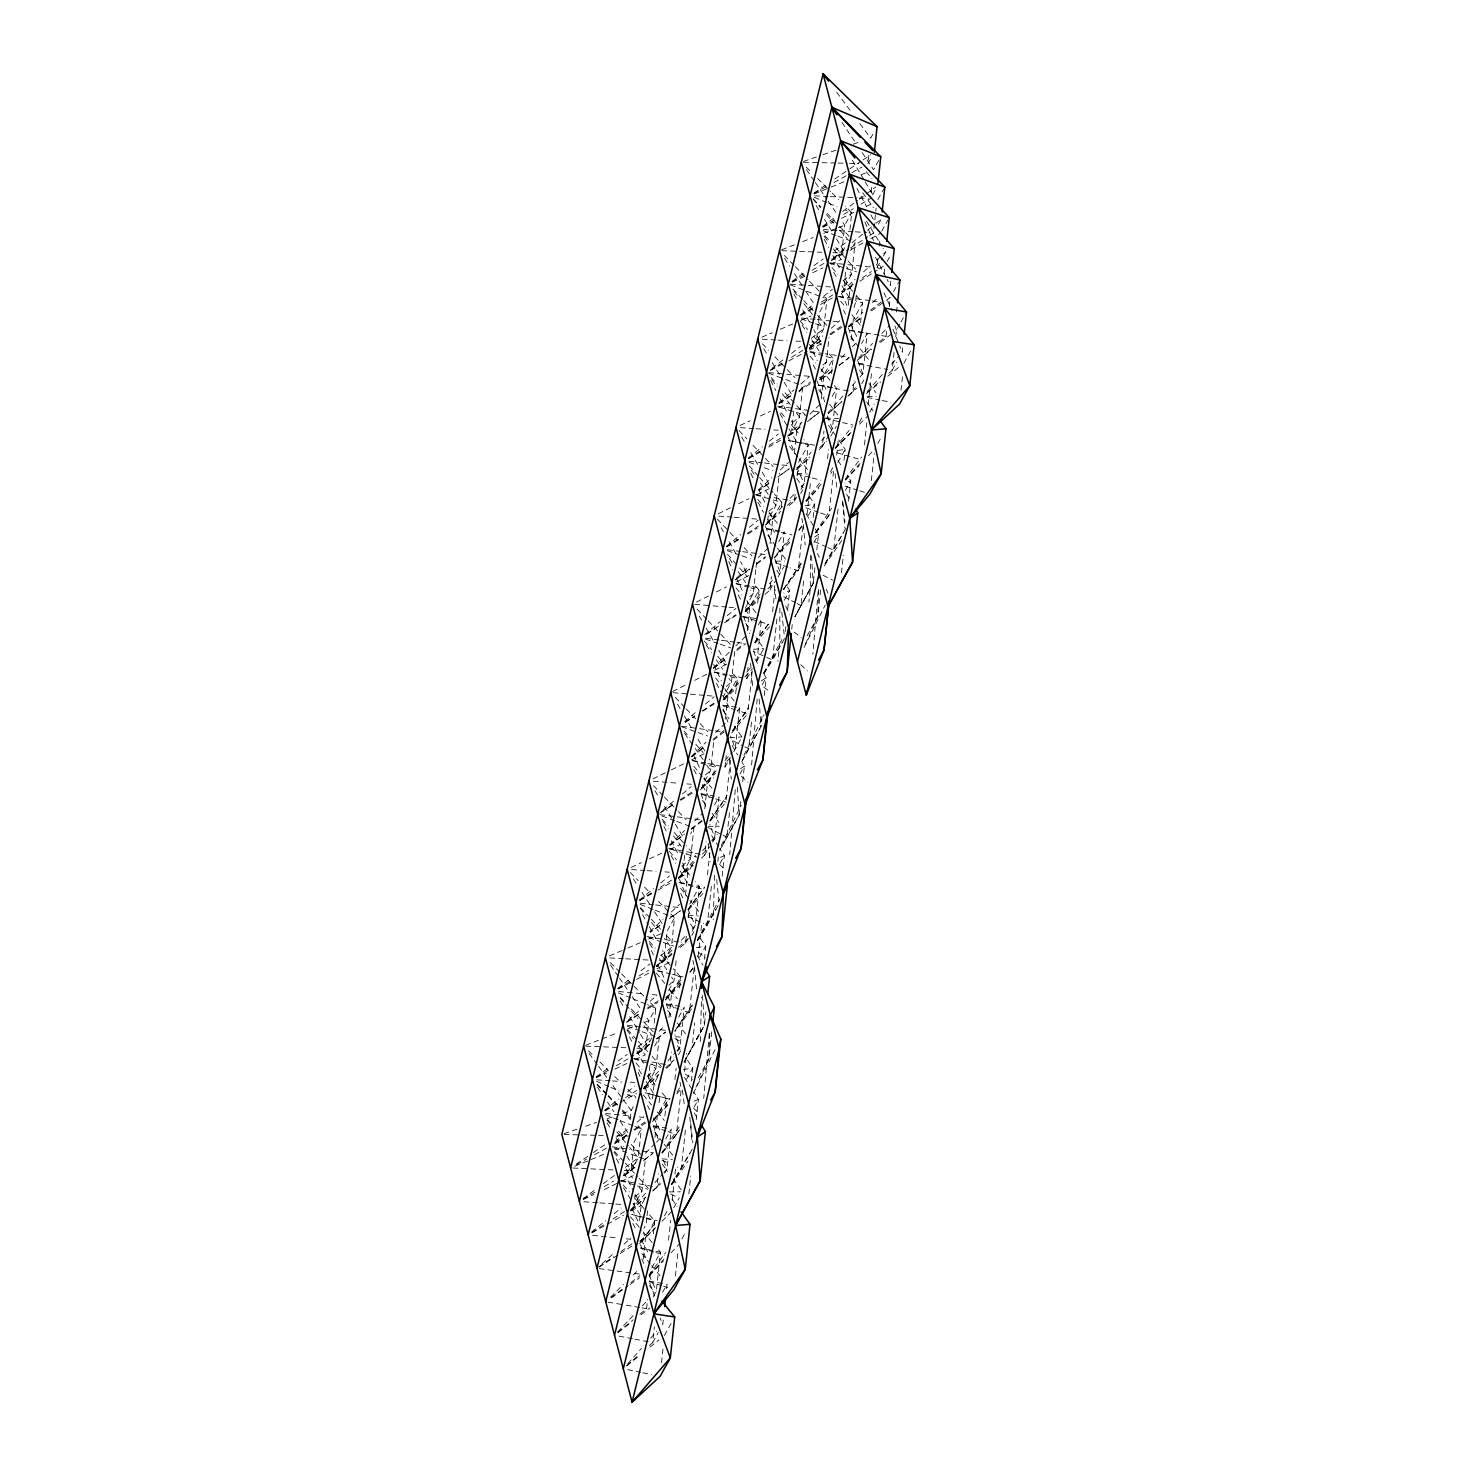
<?xml version="1.0" encoding="UTF-8"?>
<svg xmlns="http://www.w3.org/2000/svg" width="1476" height="1476" viewBox="0 0 1476 1476"><rect width="100%" height="100%" fill="white"/><g stroke="black" fill="none" stroke-linecap="round" stroke-linejoin="round"><path stroke-width="0.75" stroke-dasharray="5 3.75" d="M700.288 1041.576L701.561 997.204M714.55 875.342L713.277 919.732M779.863 607.964L779.771 643.37L777.87 661.285M810.416 555.271L810.324 588.444L808.903 601.894M709.753 1033.495L708.904 1058.679L695.989 1087.24M818.682 589.275L817.759 616.747L804.844 645.307M709.292 1033.385L703.757 1098.292M735.269 789.66L729.734 854.567M757.17 698.997L751.505 766.192M818.147 591.452L812.852 654.145M630.289 1118.993L631.193 1110.45L633.333 1106.613M635.197 1194.066L633.997 1205.412L641.949 1191.095L645.344 1159.324L628.684 1153.273M654.2 1023.145L655.805 1008.163L649.292 1001.65M649.901 1065.487L647.982 1083.347L655.824 1069.27L659.163 1038.015L656.045 1034.787M639.532 1220.56L641.138 1205.449L645.455 1197.682M652.521 1098.697L654.126 1083.605L658.462 1075.82M684.661 855.25L682.742 873.109L690.583 859.032L693.923 827.778L690.565 833.811M655.012 1137.313L657.355 1115.247L666.765 1098.328L660.934 1091.631M646.802 1217.94L646.119 1224.416L643.942 1228.29M647.023 1215.781L647.724 1209.324M659.108 1102.554L659.79 1096.078M643.222 1259.176L645.529 1237.478L654.772 1220.855L647.263 1212.331M668.96 1017.628L671.506 993.772L680.768 977.149L673.24 968.625M676.119 960.728L673.997 980.765L667.724 992.038M685.491 894.936L687.834 872.999L693.314 863.128M653.628 1190.191L656.894 1187.294L658.333 1173.881M666.617 1068.329L669.901 1065.432L671.322 1052.019M664.883 1115.985L666.765 1098.328L644.883 1092.683L670.584 1099.528M653.388 1233.881L654.772 1220.855L646.396 1218.567M679.606 987.997L680.768 977.149L674.458 975.433M639.846 1314.212L646.599 1308.603L647.577 1299.47M650.492 1272.054L649.532 1281.186L662.669 1283.493M686.303 936.171L685.584 943.035L678.812 948.644M688.259 917.906L689.218 908.773M674.919 1079.602L676.137 1068.218M704.753 808.83L707.41 783.904L715.491 769.365M713.572 742.594L710.583 770.583L702.484 785.14M653.093 1296.943L656.34 1291.094L660.473 1252.275L656.174 1247.202M649.422 1345.522L652.687 1342.607L654.366 1326.979M701.395 858.091L704.661 855.194L706.082 841.781M681.045 1090.893L676.395 1134.601L661.986 1153.365M684.55 1071.502L686.488 1053.292M672.189 1200.265L675.528 1168.992M698.166 956.559L701.506 925.286M668.536 1240.32L670.658 1220.486M707.502 874.751L709.864 852.704M725.491 718.996L728.037 695.141L737.299 678.517L731.284 671.691M685.971 1058.772L692.115 1047.443L694.716 1022.942M663.259 1320.024L662.779 1324.489L660.252 1318.179M666.58 1288.751L667.06 1284.286L662.576 1292.33M734.716 651.525L731.45 682.17L723.222 696.967M685.399 1130.099L681.266 1168.863L671.654 1184.25M711.377 886.375L707.244 925.157L697.631 940.544M661.525 1362.717L662.982 1349.082M691.395 1081.152L692.779 1068.034L686.395 1058.79M704.384 959.289L705.768 946.171L699.384 936.946M707.705 763.498L725.011 767.077L726.229 755.712M735.675 693.702L737.299 678.517L728.904 676.229M717.853 861.486L718.332 857.076M675.399 1276.076L678.038 1251.334M726.174 799.9L730.731 757.17L724.605 763.664M684.108 1062.314L704.384 1025.359L705.823 1012.001M747.262 630.621L749.808 606.747L759.051 590.123L753.055 583.315M722.963 705.159L739.642 707.705L735.269 748.646L730.565 736.044M696.192 1119.915L698.388 1099.38L693.738 1092.055M722.17 876.19L724.365 855.674L719.716 848.349M688.849 1193.863L690.75 1176.04M729.476 812.704L726.875 837.206L719.698 850.416M755.786 569.699L753.221 593.776L744.993 608.573M756.026 567.504L756.708 560.935M729.476 675.104L746.782 678.702L748 667.337M711.764 1031.798L708.904 1058.679L697.059 1079.971M757.668 603.149L759.051 590.123L750.675 587.835M768.258 515.659L767.797 519.976L775.896 505.419L779.346 473.113M748.184 709.255L752.262 671.026M740.583 801.745L739.144 815.121L719.937 850.139M742.705 781.708L744.384 766.118L742.133 762.372M770.066 543.666L772.723 518.74L781.8 502.394L774.402 494.073M751.487 722.078L748.646 748.812L741.469 762.022M765.066 594.385L769.955 590.031L771.394 576.618M781.321 506.932L781.8 502.394L773.11 499.903M772.594 611.802L774.937 589.754M793.737 411.084L791.597 431.176L799.438 417.099L802.76 385.826L799.402 391.878M744.808 746.838L748.646 748.812L760.915 726.727L762.354 713.369M764.254 695.547L766.155 677.724L763.904 673.979M794.346 453.003L796.671 431.066L802.169 421.195M776.93 618.942L772.557 659.993L764.144 673.462M795.158 494.239L794.42 501.102L787.667 506.711M797.095 475.973L798.073 466.84M785.306 631.562L786.025 624.717M787.723 608.758L789.678 590.511L786.191 585.013M791.745 629.108L792.225 624.625M807.021 514.626L810.361 483.335M821.357 398.926L823.903 375.052L833.147 358.428L827.15 351.62M821.154 371.454L826.375 362.044L828.995 337.58M803.571 581.009L800.951 605.511L794.826 616.839M813.221 517.356L814.623 504.238L808.239 494.995M819.014 449.626L822.28 446.711L823.959 431.084M831.523 373.631L833.147 358.428L824.752 356.14M845.582 272.248L843.921 287.875L851.763 273.78L855.084 242.525L850.619 250.588M849.899 229.795L851.726 212.673L845.231 206.16M814.9 567.836L813.239 583.426L795.084 616.488M816.8 550.013L818.46 534.423L815.103 528.795M827.556 458.63L828.516 449.516M830.121 432.634L832.372 428.594L836.652 388.391L833.848 384.996M848.22 305.366L850.065 288.115L854.383 280.348M820.619 589.865L817.759 616.747L805.914 638.038M815.693 532.947L828.774 515.899L833.663 469.995L830.619 473.464M836.707 455.069L838.405 439.128M868.847 155.257L867.943 163.781L872.205 156.087M851.172 339.628L853.294 319.757L862.704 302.857L855.397 294.462M855.49 302.764L852.87 310.956M855.729 300.606L856.412 294.13M871.689 187.434L870.508 198.504L860.951 204.186M838.036 509.091L833.663 550.161L825.25 563.629M844.014 460.254L845.176 449.313L837.501 438.243M847.944 396.158L852.833 391.804L854.032 380.642M860.582 322.709L862.704 302.857L856.135 301.159M873.94 228.614L876.117 208.19M848.589 501.194L850.766 480.678L847.298 475.18M841.468 572.928L843.368 555.105M859.881 377.081L862.906 373.686L867.205 333.465L861.597 343.539M877.851 259.075L876.928 267.691L882.334 257.986M879.235 246.141L880.157 237.507M868.128 404.793L871.467 373.502M864.475 444.829L866.818 422.782M884.087 273.909L884.77 267.396M890.784 281.141L890.323 285.477L887.131 279.444M879.327 341.952L886.08 336.344L886.799 329.48M889.235 306.657L890.212 297.506L886.467 300.181M871.338 480.586L874.216 453.612M896.541 311.989L897.279 305.145M888.903 373.262L892.168 370.347L894.069 352.487M895.729 336.842L896.449 330.144L899.806 324.111M902.722 347.764L902.242 352.229L899.714 345.919M900.987 390.457L902.445 376.823M743.922 755.214L764.125 714.919M804.088 647.41L825.232 605.086M721.21 845.637L741.247 805.306M693.333 1093.421L716.377 1047.019M763.535 673.148L781.929 639.495M795.177 616.248L813.553 582.633M697.152 940.304L719.845 898.847M684.163 1062.148L701.469 1030.377M741.708 761.745L759.863 728.664M872.796 134.353L870.674 138.191L858.423 121.641M878.737 160.46L873.571 169.722L862.205 152.692M872.574 194.795L876.689 187.397M844.77 247.673L841.781 253.06L831.892 258.798M877.851 199.592L883.829 188.854M878.441 224.204L881.43 218.835L876.227 223.079M881.689 231.252L888.183 219.592M883.423 256.031L885.582 252.156L883.202 248.282M887.058 261.529L891.172 254.13M832.169 396.435L836.652 388.391M798.571 462.265L808.295 444.774L803.996 439.7M893.46 291.676L898.866 281.953M822.28 446.711L828.995 434.645M852.833 391.804L856.191 385.771M796.597 497.209L794.42 501.102L789.881 500.346M800.914 489.423L804.162 483.593L808.295 444.774L788.516 440.346L817.796 445.863M830.822 436.176L836.246 426.435M800.675 493.537L802.796 489.718M861.763 383.705L863.903 379.867M778.738 541.766L784.328 531.692L780.048 571.913L774.992 559.293M900.932 322.082L906.541 312.026M830.545 471.637L832.722 467.744M799.328 530.253L802.52 524.515M859.364 422.32L863.626 414.682M808.35 515.511L814.623 504.238L803.83 505.954M837.851 462.486L845.176 449.313L836.541 450.697M769.955 590.031L773.332 583.979M892.168 370.347L896.652 362.303M778.092 576.95L783.608 567.024M869.733 412.191L874.161 404.258M758.332 624.846L761.413 619.311L757.04 660.252L753.129 649.754M903.902 363.17L911.079 350.255M800.324 567.061L783.83 589.57M813.996 542.448L818.46 534.423L813.663 537.633M784.217 600.326L789.678 590.511L783.811 593.02M845.324 490.475L850.766 480.678L844.918 483.187M746.782 678.702L750.897 671.322M756.598 661.414L763.775 648.518L756.044 637.724M877.777 443.575L881.873 436.213M737.594 711.395L739.642 707.705M784.568 638.407L772.557 659.993L753.221 651.34M845.674 528.574L833.663 550.161L827.851 547.559M725.011 767.077L730.14 757.852M733.793 751.635L742.004 736.911L734.273 726.118M714.532 804.918L719.015 796.855L714.735 837.058L712.484 841.099M739.9 774.144L744.384 766.118L739.568 769.328M704.661 855.194L708.019 849.143M712.779 842.113L717.207 834.161M689.716 904.198L699.44 886.707L695.141 881.633M719.993 863.515L724.365 855.674L720.454 857.335M687.742 939.142L685.584 943.035L681.026 942.278M692.06 931.356L695.307 925.526L699.44 886.707L695.048 885.729M691.82 935.47L693.941 931.651M718.166 905.526L707.244 925.157L703.388 923.423M651.839 1037.794L645.861 1048.55L635.953 1054.288M690.491 972.186L693.683 966.448M699.495 957.463L705.768 946.171L694.975 947.906M654.68 1046.06L659.163 1038.015M678.665 1017.167L684.255 1007.093L679.975 1047.314L677.724 1051.336M691.469 1008.994L674.975 1031.521M669.901 1065.432L673.259 1059.399M678.425 1054.897L680.602 1050.986M692.115 1047.443L704.698 1024.584M677.078 1092.295L680.325 1086.447M686.506 1079.307L692.779 1068.034L681.986 1069.749M665.676 1139.029L671.266 1128.956L666.986 1169.158L664.735 1173.199M678.48 1130.837L676.395 1134.601L668.056 1131.649M694.015 1107.24L698.388 1099.38L692.521 1101.889M656.894 1187.294L660.27 1181.243M692.189 1149.232L681.266 1168.863L677.41 1167.129M664.495 1215.892L667.705 1210.154M673.812 1207.682L679.329 1197.756M651.82 1267.829L660.473 1252.275L640.695 1247.866M681.838 1239.065L685.934 1231.704M652.687 1342.607L658.296 1332.551M664.421 1335.429L671.617 1322.514M824.973 563.537L843.368 532.449M763.885 673.37L782.262 642.281M697.41 940.47L715.805 909.4M671.432 1184.195L689.827 1153.107M815.416 532.356L831.578 508.205M783.627 589.127L802.28 561.267M692.189 1005.064L674.772 1031.06L692.318 1005.71M661.783 1152.922L679.2 1126.926M783.664 589.238L801.173 563.777M824.235 565.972L841.763 540.511M732.594 730.731L748.849 707.078M710.823 819.106L727.078 795.472M671.838 1184.675L688.111 1161.04M732.816 730.583L748.516 708.332M709.735 820.822L726.745 796.708M845.121 479.294L861.56 457.062M754.826 642.208L769.9 621.82M688.148 909.216L704.587 886.984M649.182 1274.784L665.621 1252.552M815.841 532.633L830.674 512.984M754.753 642.466L769.568 622.817M688.093 909.419L704.273 887.98M662.097 1153.125L679.643 1129.896M805.785 500.973L820.877 481.434M653.388 1119.694L669.864 1098.365M835.084 447.837L852.187 426.546M776.819 554.127L789.66 538.15M666.543 997.831L682.244 978.311M640.566 1241.556L656.266 1222.036M731.893 732.797L747.705 713.757L737.373 710.454M710.122 821.191L724.495 803.885M723.222 699.421L737.926 682.392M746.745 672.17L751.155 667.06M701.451 787.815L716.155 770.786M724.974 760.564L732.336 752.04M806.247 501.12L821.486 483.833M774.162 557.762L789.402 540.474M798.553 530.105L803.129 524.921L798.221 570.806L789.881 567.873M665.325 999.713L680.547 982.407M689.698 972.038L694.274 966.854L689.384 1012.757L681.045 1009.805M653.85 1119.823L667.558 1104.269M676.709 1093.9L681.285 1088.716M845.361 479.94L859.918 463.556M755.177 643.056L769.716 626.673M688.406 909.862L702.945 893.46M649.44 1275.43L663.979 1259.028M827.999 412.819L843.183 395.808M852.279 385.587L858.368 378.779M797.446 467.726L811.117 452.412M821.745 440.512L824.77 437.099M867.335 391.361L882.5 374.351M891.615 364.148L899.216 355.642M745.122 611.046L760.306 594.016M769.42 583.813L772.446 580.419M678.296 877.906L693.48 860.895M702.594 850.674L710.177 842.169M711.69 840.471L714.735 837.058L709.679 824.457M643.536 1088.144L658.72 1071.133M667.835 1060.93L675.418 1052.406M676.93 1050.709L679.975 1047.314L674.919 1034.694M630.547 1210.006L645.732 1192.995M654.846 1182.774L662.429 1174.269M663.942 1172.571L666.986 1169.158L662.761 1158.66M627.854 1363.621L641.525 1348.308M650.621 1338.105L656.709 1331.297M806.357 501.323L818.866 488.039M845.6 479.977L859.383 465.364M868.571 455.604L874.696 449.11M723.388 699.661L738.701 683.406M744.827 676.912L752.502 668.776M701.617 788.036L715.399 773.424M652.41 1121.705L668.038 1105.081M649.661 1275.467L663.444 1260.836M671.1 1252.718L678.757 1244.6M858.645 358.096L872.574 343.373M881.873 333.558L889.622 325.384M766.985 522.855L782.483 506.489M790.213 498.316L794.863 493.408M801.062 486.859L804.162 483.593L796.874 467.505M656.58 966.429L672.078 950.064M681.377 940.249L686.008 935.341M692.207 928.81L695.307 925.526L688.019 909.456M617.614 1331.998L633.112 1315.633M642.392 1305.817L647.041 1300.909M835.342 448.243L850.988 432.468M774.254 558.076L789.881 542.301M665.399 1000.008L681.026 984.234M640.99 1242.146L655.049 1227.958M819.383 379.719L831.966 367.137M841.394 357.69L846.117 352.967M852.408 346.657L855.563 343.521M636.027 1162.608L623.444 1175.21L631.027 1170.763L638.241 1157.793L641.322 1129.011L636.58 1124.232M645.473 1153.162L654.901 1143.716M656.469 1142.147L661.193 1137.424M835.434 448.187L849.881 433.778M859.512 424.184L867.519 416.177M745.38 611.341L759.826 596.931M767.852 588.924L775.878 580.935M678.462 878.109L694.513 862.095M702.539 854.087L710.565 846.099M639.495 1243.678L655.547 1227.663M661.968 1221.261L671.598 1211.667M848.442 326.38L862.925 312.229M872.593 302.783L877.427 298.078M787.335 436.232L801.837 422.062M809.881 414.202L821.173 403.188M713.24 667.908L729.347 652.189M735.804 645.898L747.077 634.883M691.469 756.302L705.971 742.151M715.639 732.705L725.306 723.258M636.543 1053.366L649.44 1040.783M659.108 1031.337L663.942 1026.613M610.566 1297.072L623.462 1284.489M633.13 1275.043L637.964 1270.319M736.727 577.965L748.277 566.95M758.166 557.522L769.697 546.526M669.772 844.696L684.606 830.545M694.495 821.117L702.742 813.258M796.247 469.682L809.641 457.062M819.697 447.597L826.394 441.287M643.85 1088.402L658.923 1074.196M665.621 1067.886L673.997 1059.989M723.738 699.975L736.911 687.816M700.325 789.881L713.498 777.723M758.535 489.737L771.837 477.615M780.14 470.032L788.442 462.468M649.698 931.67L662.982 919.548M671.285 911.984L679.587 904.401M841.523 291.528L855.084 279.407M863.552 271.842L870.323 265.772M877.113 259.721L885.582 252.156M809.272 347.949L822.833 335.845M831.302 328.262L839.77 320.698M841.763 401.546L828.442 413.464L841.412 401.952M848.442 395.605L856.763 388.17M765.675 524.773L780.675 511.397M787.335 505.438L795.675 498.002M671.82 953.33L656.82 966.725L672.06 954.252M678.48 947.371L688.48 938.441M615.031 1141.926L626.894 1131.317M637.06 1122.24L643.85 1116.188M630.842 1210.431L645.842 1197.036M652.503 1191.095L660.842 1183.641M602.042 1263.788L613.905 1253.179M624.071 1244.102L630.861 1238.032M867.667 392.118L880.729 380.513M797.796 468.482L809.217 458.335M745.472 611.784L758.535 600.178M678.517 878.404L693.222 865.342M643.757 1088.642L658.462 1075.58M630.769 1210.505L645.473 1197.442M626.562 1365.835L639.625 1354.23M778.738 402.985L794.051 389.83M800.859 383.981L809.365 376.675M822.981 364.978L826.375 362.044M628.038 1020.23L639.957 1009.99M650.16 1001.226L656.968 995.377M668.886 985.138L673.997 980.765L671.543 977.057M704.698 634.68L720.306 621.525M727.225 615.676L735.897 608.389M749.753 596.691L753.221 593.776L750.694 590.068M684.661 721.598L696.801 711.377M705.454 704.07L714.126 696.764M726.247 686.543L731.45 682.17L728.923 678.443M870.877 348.963L857.371 360.199L871.689 349.314M765.712 524.958L779.236 513.722M617.89 1332.459L633.093 1319.821M726.543 546.286L740.638 534.607M749.457 527.319L758.258 520.013M768.848 511.25L775.896 505.419L772.003 499.847M662.982 809.992L675.325 799.771M682.373 793.94L691.192 786.634M705.288 774.955L710.583 770.583L706.69 765.011M832.851 258.355L844.992 248.485M851.947 242.839L865.822 231.547M867.556 230.127L874.493 224.481M591.655 1232.036L605.529 1220.744M614.2 1213.678L621.138 1208.032M635.012 1196.741L641.949 1191.095L637.964 1185.523M866.357 393.575L880.655 381.989M887.814 376.195L898.533 367.524M713.591 668.167L726.118 658.038M736.838 649.348L743.996 643.554M691.82 756.561L704.347 746.413M713.277 739.181L724.015 730.491M626.876 1365.835L639.385 1355.706M650.123 1347.016L659.071 1339.784M800.619 314.683L812.962 304.812M823.553 296.362L832.372 289.296M842.944 280.846L851.763 273.78L846.504 266.639M748.314 458.003L762.409 446.711M769.457 441.066L778.276 434.018M792.391 422.726L799.438 417.099L795.49 411.73M639.459 899.936L653.554 888.644M660.621 882.999L669.421 875.951M681.764 866.08L690.583 859.032L686.635 853.663M604.699 1110.173L618.795 1098.9M627.614 1091.834L634.662 1086.188M647.005 1076.318L655.824 1069.27L651.875 1063.919M831.984 370.863L819.863 380.384L832.353 370.753M838.903 365.421L849.29 357.266L825.416 353.816M623.924 1175.855L636.045 1166.354M644.698 1159.546L653.37 1152.756L629.477 1149.306M839.438 365.292L848.276 358.447M880.526 342.469L892.906 332.875M800.029 427.044L787.649 436.638L800.25 427.025M810.656 418.833L819.494 411.988M749.476 568.98L735.325 579.939L749.439 569.496M756.561 563.5L765.398 556.655M670.012 845.102L684.163 834.143M691.248 828.663L701.856 820.453M649.403 1044.381L637.023 1053.975L649.643 1044.362M656.488 1038.919L665.325 1032.075M624.034 1175.837L636.414 1166.243M643.499 1160.763L652.337 1153.918M618.057 1332.514L630.437 1322.939M641.064 1314.729L649.901 1307.884M848.792 326.786L861.357 317.192M870.323 310.329L881.08 302.1L872.15 300.901M807.427 421.546L819.973 411.952L811.044 410.734M713.609 668.314L726.155 658.72M736.911 650.492L745.878 643.628M691.838 756.708L704.384 747.114M713.351 740.251L724.107 732.022L715.177 730.823M656.82 1038.883L665.787 1032.019M611.119 1297.681L623.665 1288.087M630.842 1282.589L639.809 1275.744M771.911 368.336L784.42 358.797M791.579 353.336L800.527 346.509M811.246 338.336L823.756 328.797L826.929 299.038L822.187 294.185M617.743 988.422L630.252 978.865M640.971 970.691L649.92 963.865M660.639 955.673L671.377 947.5L674.532 917.758L657.171 899.973M756.487 564.238L765.324 557.633M670.012 845.195L684.126 834.66M691.192 829.383L703.535 820.176M822.556 226.4L835.416 216.861M842.778 211.419L857.482 200.515M859.327 199.168L875.877 186.898M583.075 1198.66L595.953 1189.121M603.315 1183.678L614.348 1175.505M625.381 1167.332L638.241 1157.793L629.698 1147.461M791.985 281.399L804.807 272.174M813.959 265.569L823.128 258.983M834.106 251.068L846.929 241.824M596.046 1076.89L608.868 1067.665M618.038 1061.06L627.189 1054.473M638.185 1046.558L651.008 1037.314M680.344 910.766L669.089 918.81L680.344 910.876M848.958 326.86L862.095 317.524M871.467 310.864L884.585 301.51M611.359 1297.791L628.241 1285.78M630.123 1284.452L639.495 1277.773M841.947 292.193L854.844 283.171M862.205 278.005L871.412 271.566M809.568 348.41L822.446 339.369M829.807 334.222L840.859 326.491M626.525 1134.86L613.629 1143.882L627.023 1135.228M633.887 1129.712L644.92 1121.963M598.795 1267.035L613.536 1256.722M620.898 1251.556L631.931 1243.825M813.866 193.098L827.095 184.168M834.66 179.057L847.888 170.127M849.789 168.854L861.117 161.179M863.017 159.906L870.582 154.814M779.033 403.391L792.04 394.627M801.32 388.373L810.582 382.099M626.654 1022.112L639.643 1013.348M647.06 1008.329L658.204 1000.82M576.286 1164.084L591.415 1153.881M593.297 1152.59L606.525 1143.66M615.972 1137.276L627.318 1129.62M761.339 680.934L766.155 677.724L761.671 685.75L768.904 690.952M718.351 626.23L705.048 635.067L716.783 627.724M725.971 621.193L735.472 614.883M685.178 722.188L694.679 715.878M702.299 710.842L713.701 703.277M809.678 348.484L822.944 339.738M830.527 334.738L841.91 327.248M634.606 1130.229L645.99 1122.738M726.745 546.766L739.808 538.242M747.262 533.371L758.461 526.065M661.433 811.929L672.632 804.623M680.085 799.752L693.148 791.228M831.468 260.145L848.645 249.093M850.563 247.876L867.74 236.843M869.641 235.607L873.46 233.153L868.921 232.821M592.005 1232.405L605.363 1223.807M613.001 1218.899L624.44 1211.556M800.841 315.144L813.959 306.842M821.449 302.1L832.685 294.979M851.984 286.196L842.261 292.359L850.065 288.115L844.678 277.949M859.752 281.252L877.242 270.163M879.179 268.927L885.01 265.219M779.217 403.428L790.878 396.029M798.645 391.103L812.243 382.469M820.01 377.524L823.903 375.052L821.025 368.889M748.516 458.446L759.771 451.324M769.125 445.401L780.361 438.298M724.55 622.78L736.21 615.381M745.933 609.219L749.808 606.747L746.948 600.584M685.307 722.281L695.011 716.118M702.779 711.174L716.377 702.539M724.163 697.613L728.037 695.141L725.177 688.978M639.68 900.378L652.779 892.076M660.27 887.334L671.506 880.231M626.82 1022.148L640.418 1013.514M648.204 1008.569L657.909 1002.407M665.676 997.462L671.506 993.772L669.606 989.658M604.92 1110.635L618.02 1102.332M625.51 1097.591L636.746 1090.469M598.905 1267.091L618.333 1254.748M620.271 1253.511L631.931 1246.113M639.698 1241.187L645.529 1237.478L643.61 1233.364M726.838 546.858L740.214 538.666M747.871 533.98L757.428 528.113M766.985 522.246L772.723 518.74L769.716 512.523M659.606 813.202L673.001 804.992M680.639 800.306L694.015 792.095M701.672 787.409L707.41 783.904L704.421 777.686M770.38 370.107L781.856 363.133M791.431 357.321L802.907 350.329M810.564 345.679L816.302 342.192L823.756 328.797L816.671 319.831M617.983 988.809L631.377 980.673M639.034 976.023L648.61 970.212M656.248 965.562L663.905 960.913L671.377 947.5L664.274 938.551M822.704 226.861L836.08 218.928M843.737 214.389L853.294 208.706M583.223 1199.121L596.618 1191.187M604.256 1186.649L613.813 1180.966M792.28 281.75L804.162 274.868M812.077 270.274L823.959 263.392M596.341 1077.24L608.223 1070.34M616.156 1065.764L633.979 1055.432M748.775 458.538L760.749 451.674M768.738 447.08L780.712 440.217M788.701 435.641L796.671 431.066L791.487 420.955M639.92 900.471L655.898 891.32M657.89 890.176L671.857 882.168M679.846 877.593L687.834 872.999L682.632 862.906M831.578 260.422L843.35 253.89M851.191 249.536L862.962 243.005M870.803 238.651L880.619 233.19M801.025 315.329L812.796 308.798M820.638 304.443L832.409 297.912M605.086 1110.819L636.47 1093.402M644.329 1089.048L654.126 1083.605L647.669 1071.392M592.097 1232.681L623.481 1215.265M631.341 1210.91L641.138 1205.449L634.68 1193.254M814.088 193.467L826.043 186.862M834.032 182.471L849.991 173.67M851.984 172.581L861.947 167.083M576.599 1164.619L586.581 1159.121M594.551 1154.73L606.525 1148.125M614.496 1143.734L624.477 1138.236M770.62 370.31L786.929 361.786M788.959 360.734L807.317 351.159M809.346 350.089L821.578 343.724L813.811 329.794M618.241 989.012L634.532 980.507M636.58 979.437L648.794 973.053M656.949 968.81L669.181 962.426L662.54 950.489M696.469 602.097L708.462 596.009M716.469 591.95L726.469 586.894M736.487 581.821L748.48 575.732L740.491 561.729M672.687 691.506L686.691 684.403M694.698 680.344L706.709 674.255M714.716 670.215L726.709 664.126M718.295 513.74L730.509 507.726M738.664 503.703L748.849 498.704M756.985 494.681L771.247 487.67M652.982 778.885L669.274 770.878M671.322 769.882L683.536 763.867M691.672 759.845L705.934 752.834M823.018 227.138L833.368 222.193M841.652 218.227L854.069 212.286M866.504 206.345L872.703 203.374M583.537 1199.398L593.887 1194.453M604.256 1189.49L618.739 1182.553M620.806 1181.575L633.241 1175.634M792.391 282.156L804.586 276.473M812.704 272.691L822.87 267.968M830.988 264.186L841.154 259.462M740.066 425.457L750.232 420.734M760.38 415.992L770.546 411.269M778.682 407.487L788.83 402.764M631.211 867.39L641.377 862.667M649.495 858.884L661.691 853.202M669.827 849.42L679.993 844.696M596.452 1077.646L606.618 1072.904M614.736 1069.122L626.931 1063.458M635.067 1059.676L645.233 1054.934L638.721 1046.041M761.874 337.192L772.169 332.783M780.398 329.24L792.741 323.945M800.97 320.403L811.246 315.975M609.496 955.913L625.953 948.828M628.001 947.943L640.344 942.647M648.573 939.105L662.964 932.924M814.328 193.928L829.143 187.876M831.246 187.009L846.062 180.958M860.877 174.906L867.224 172.323M574.847 1166.188L604.477 1154.084M615.049 1149.767L623.518 1146.317M781.634 249.758L794.273 244.85M802.686 241.584L813.202 237.488M823.719 233.392L836.338 228.485M838.442 227.673L844.752 225.219L851.726 212.673L845.49 210.127M585.714 1045.248L617.263 1032.979M627.78 1028.883L636.193 1025.617M644.606 1022.333L648.831 1020.709L655.805 1008.163L647.466 1004.75M803.479 161.438L820.822 155.441M822.981 154.685L835.988 150.183M853.331 144.187L859.825 141.936M563.998 1133.697L577.005 1129.195M585.677 1126.206L596.507 1122.443M607.356 1118.697L613.85 1116.446M622.521 1113.457L631.193 1110.45L610.806 1082.849M753.461 649.292L763.775 648.518M729.642 737.852L742.004 736.911M867.298 396.417L876.32 396.324M775.638 561.175L784.678 561.083M708.074 826.357L719.365 826.246M669.108 1191.925L680.399 1191.815M803.608 162.249L819.697 162.637M821.984 162.692L835.767 163.006M838.073 163.061L847.261 163.282M849.549 163.338L858.755 163.559M564.127 1134.509L596.304 1135.265M598.592 1135.321L603.186 1135.431M616.968 1135.764L628.462 1136.04M781.763 250.662L797.317 251.289M799.549 251.381L815.103 251.99M817.335 252.082L821.781 252.267M832.888 252.71L841.781 253.06L844.752 225.219L840.914 219.647M585.824 1046.152L601.396 1046.761M603.61 1046.853L625.842 1047.739M636.968 1048.181L645.861 1048.55L648.831 1020.709L646.267 1017.001M825.582 418.003L838.442 418.538M675.344 1036.816L683.905 1037.167M814.567 195.865L827.999 196.511M830.232 196.603L857.076 197.876M859.309 197.987L868.275 198.411M572.854 1168.014L588.518 1168.752M590.751 1168.863L613.13 1169.933M624.311 1170.45L631.027 1170.763L634.108 1141.981L641.322 1129.011L634.975 1126.483M762.28 339.203L775.786 339.96M778.036 340.089L787.04 340.587M796.044 341.085L800.545 341.325M811.8 341.952L816.302 342.192L819.475 312.451L826.929 299.038L822.649 297.377M609.883 957.924L623.389 958.662M625.639 958.791L648.149 960.027M659.403 960.655L663.905 960.913L667.078 931.153L674.532 917.758L670.252 916.079M790.546 284.204L806.117 285.274M808.331 285.421L830.582 286.953M740.454 427.653L753.793 428.575M756.007 428.723L764.919 429.331M773.811 429.959L778.258 430.254M631.599 869.585L644.938 870.508M647.171 870.655L656.064 871.283M664.956 871.892L669.403 872.187M596.839 1079.842L610.178 1080.746M612.411 1080.912L621.304 1081.521M630.197 1082.129L634.643 1082.443M823.423 229.463L837.077 230.477M839.346 230.643L852.999 231.64M855.268 231.806L866.633 232.654M583.942 1201.722L597.595 1202.737M599.865 1202.903L613.518 1203.899M615.787 1204.065L622.614 1204.582M718.701 516.083L732.078 517.154M734.31 517.32L756.635 519.091M653.388 781.247L677.927 783.202M686.857 783.904L691.322 784.254M858.091 363.354L866.264 364.037M796.985 473.187L807.224 474.054M694.735 604.311L710.731 605.677M713.019 605.861L726.709 607.023M728.996 607.226L733.572 607.614M672.964 692.705L704.938 695.417M707.225 695.602L714.07 696.192M688.13 915.12L698.369 915.987M662.152 1158.826L672.392 1159.712M768.793 372.635L784.457 374.055M786.69 374.258L809.069 376.288M618.629 991.54L643.241 993.772M652.189 994.584L656.672 994.99M829.899 262.82L845.563 264.444M847.814 264.684L870.213 267.008M801.579 317.986L815.029 319.369M817.261 319.609L830.711 320.993M832.944 321.233L839.659 321.916M605.64 1113.457L630.289 1116.022M639.256 1116.945L643.739 1117.406M592.651 1235.32L617.3 1237.866M626.267 1238.807L630.75 1239.268M749.162 461.305L762.299 462.763M764.476 463.003L779.808 464.7M781.985 464.94L788.553 465.66M640.307 903.238L653.444 904.696M655.621 904.936L679.716 907.592M727.373 549.755L740.472 551.415M742.649 551.692L766.671 554.736M659.883 814.641L675.159 816.579M677.336 816.855L692.631 818.793M694.809 819.069L701.358 819.9M838.663 296.362L854.29 298.484M856.523 298.779L869.918 300.587M777.557 406.195L793.184 408.317M795.416 408.612L808.811 410.439M705.694 638.204L719.089 640.012M721.321 640.307L734.716 642.134M736.948 642.429L743.646 643.333M681.709 726.284L697.318 728.406M699.55 728.701L712.945 730.509M627.411 1025.211L640.787 1027.019M643.019 1027.333L665.344 1030.359M599.182 1268.622L614.809 1270.744M617.042 1271.039L639.366 1274.065M810.213 351.62L823.239 353.502M612.116 1146.778L627.318 1148.992M742.649 616.47L757.243 618.684M849.752 330.292L863.368 332.561M865.637 332.93L879.272 335.2M881.541 335.587L886.08 336.344M755.823 494.663L764.919 496.176M773.996 497.689L787.612 499.958M646.986 936.596L662.872 939.253M665.141 939.622L678.757 941.891M608.001 1302.164L623.905 1304.821M626.175 1305.19L639.791 1307.459M642.06 1307.847L646.599 1308.603M849.604 330.329L862.796 332.69M832.261 387.598L816.855 384.849L832.63 387.911M766.745 528.537L779.937 530.899M701.432 793.701L714.624 796.062M666.672 1003.957L679.864 1006.318M653.683 1125.801L666.875 1128.162M858.479 363.871L887.666 369.48M834.862 388.336L848.349 390.937M736.284 583.537L749.753 586.138M752.004 586.562L765.472 589.164M668.72 848.276L684.44 851.301M686.691 851.726L700.159 854.327M633.96 1058.513L649.68 1061.539M651.931 1061.964L665.399 1064.565M620.972 1180.376L636.691 1183.401M638.942 1183.826L652.41 1186.427M619.016 1336.131L632.484 1338.714M634.735 1339.156L648.204 1341.739M867.095 397.376L880.065 400.07M882.242 400.513L890.895 402.302M714.347 671.967L727.317 674.661M692.576 760.343L705.546 763.037L693.738 746.413M627.632 1369.636L640.602 1372.329M642.761 1372.772L651.414 1374.562M679.661 882.279L692.853 885.231M825.545 418.428L840.342 422.044M842.464 422.56L853.017 425.125M766.561 528.777L779.236 531.877M781.357 532.393L791.911 534.958M657.706 970.728L670.381 973.809M672.502 974.326L683.056 976.891M644.403 1217.515L631.728 1214.434L644.292 1217.995M646.525 1218.032L657.078 1220.615M838.626 296.621L853.94 300.587M797.188 473.98L810.084 477.394M812.224 477.966L820.822 480.254M810.084 352.137L822.667 355.568M735.989 583.813L748.572 587.264M714.218 672.207L726.801 675.639M657.687 970.839L666.082 973.127M755.73 494.903L770.952 499.275M692.595 760.693L716.506 767.557L709.089 759.236M836.597 452.652L860.637 459.645M742.76 616.784L758.055 621.212M760.251 621.857L768.996 624.385M679.624 882.574L703.683 889.548M640.658 1248.142L653.776 1251.943M655.971 1252.589L664.717 1255.117M779.642 407.228L805.472 415.254L783.018 390.55M670.787 849.18L683.702 853.183M685.86 853.848L696.617 857.205L686.137 845.674M845.139 486.176L857.519 490.124M859.585 490.788L865.766 492.763M722.926 705.842L735.306 709.808M701.155 794.236L713.535 798.184M715.602 798.848L725.934 802.151M649.2 1281.666L661.58 1285.614M663.646 1286.279L667.779 1287.589M829.715 263.263L856.634 271.898M633.794 1058.753L648.278 1063.403M650.362 1064.067L660.713 1067.388M620.806 1180.597L635.289 1185.246M637.374 1185.911L647.724 1189.25M801.21 318.908L813.516 323.096M815.582 323.798L823.793 326.583M648.813 937.611L661.137 941.799M663.185 942.5L673.443 945.987M727.225 550.677L739.863 555.068M741.967 555.806L750.398 558.74M705.454 639.053L718.092 643.462M720.196 644.2L730.731 647.853M805.841 507.781L818.35 512.209M820.435 512.947L828.774 515.899M775.287 562.707L787.797 567.135M666.432 1004.639L678.96 1009.067M653.444 1126.502L665.971 1130.911M749.107 462.357L755.583 464.663M764.217 467.744L772.852 470.807M681.635 726.745L707.539 735.97M614.108 1147.977L626.599 1152.516M823.128 230.699L835.914 235.44M838.036 236.215L850.822 240.957M768.682 373.225L783.59 378.742M785.73 379.535L798.516 384.258M661.968 815.951L674.735 820.674M676.875 821.468L689.661 826.191M627.208 1026.189L639.975 1030.912M642.115 1031.706L654.901 1036.447M790.472 284.868L820.49 296.547M640.215 904.419L653.093 909.419M655.233 910.249L668.111 915.249M605.4 1114.675L618.075 1119.749M620.178 1120.579L632.872 1125.653M814.254 197.36L826.745 202.47M828.829 203.319L837.15 206.714M618.315 992.85L630.824 997.942M632.89 998.791L645.399 1003.901M596.507 1081.299L608.832 1086.576M610.88 1087.461L619.108 1090.985M627.337 1094.509L635.547 1098.033M814.328 541.507L825.933 546.692M687.908 916.504L701.451 922.555M661.931 1160.21L669.661 1163.678M823.055 575.216L832.63 580.123M783.738 596.655L795.213 602.559M797.132 603.536L800.951 605.511L813.239 583.426L811.486 555.862M733.332 740.952L742.889 745.86M707.724 827.372L721.118 834.254M723.037 835.231L726.875 837.206L739.144 815.121L737.244 785.25M674.883 1038.606L682.539 1042.536M670.676 1193.918L678.333 1197.848M794.07 632.097L801.247 637.337M698.203 952.186L705.38 957.426M685.215 1074.03L692.392 1079.288M800.785 664.735L807.409 670.916M741.339 776.118L747.963 782.317M719.568 864.493L724.531 869.143M693.591 1108.218L698.554 1112.867M588.518 1050.857L593.426 1055.672M599.976 1062.074L608.149 1070.082M614.699 1076.502L621.248 1082.904M627.798 1089.306L635.971 1097.314M806.191 167.065L811.062 171.954M817.575 178.467L830.582 191.493M832.224 193.135L838.719 199.647M610.252 962.555L620.012 972.333M621.636 973.957L647.669 1000.008M597.116 1084.325L606.599 1093.9M608.167 1095.487L620.806 1108.255M622.374 1109.86L630.27 1117.849M784.273 255.422L793.756 265.108M795.343 266.732L807.981 279.647M809.549 281.27L820.619 292.58M630.307 872.519L638.204 880.6M644.532 887.058L650.842 893.515M813.202 198.891L820.951 206.972M827.15 213.43L838.017 224.758M839.567 226.363L851.984 239.296M762.428 343.816L768.627 350.273M774.845 356.749L785.693 368.059M787.243 369.664L795.01 377.745M653.573 785.749L662.89 795.453M664.44 797.058L676.857 809.992M678.406 811.615L686.155 819.697M620.363 997.61L625.012 1002.462M631.23 1008.92L642.097 1020.23M643.647 1021.853L654.495 1033.163M607.485 1119.62L612.208 1124.583M618.518 1131.206L624.828 1137.812M631.138 1144.435L642.189 1156.022M739.089 430.623L746.838 438.796M753.018 445.328L763.867 456.767M765.417 458.409L773.147 466.582M675.325 697.41L684.624 707.225M686.174 708.849L698.554 721.93M700.104 723.572L707.834 731.745M597.116 1084.528L606.544 1094.528M608.13 1096.188L615.99 1104.528M622.282 1111.188L630.16 1119.509M717.373 519.091L728.388 530.807M729.974 532.485L737.834 540.843M744.125 547.541L752.004 555.917M697.189 609.145L706.617 619.182M708.203 620.861L719.218 632.577M720.786 634.256L730.233 644.311M792.944 289.001L802.188 298.927M803.737 300.569L816.062 313.798M817.612 315.44L826.855 325.366M640.547 907.722L649.809 917.629M651.34 919.29L660.602 929.197M666.765 935.802L672.927 942.426M824.992 235.809L829.604 240.828M835.73 247.507L846.449 259.204M847.98 260.865L855.637 269.222M627.54 1029.621L636.728 1039.639M638.259 1041.318L650.529 1054.694M652.06 1056.355L662.779 1068.052M614.551 1151.483L623.739 1161.501M625.27 1163.18L637.521 1176.538M639.071 1178.217L649.791 1189.914M771.044 377.376L777.022 383.963M662.189 819.309L668.185 825.896M674.163 832.482L684.643 844.014M749.218 465.807L758.111 475.789M759.587 477.449L772.926 492.412M683.905 730.971L689.845 737.613M695.768 744.273L703.166 752.594M800.103 320.919L807.612 329.443M813.627 336.27L821.136 344.794M727.52 554.312L738.037 566.249M739.531 567.965L747.04 576.489M704.236 641.008L711.746 649.532M717.76 656.34L725.269 664.883M649.219 941.337L655.215 948.164M661.23 954.972L671.746 966.909M623.241 1185.043L629.237 1191.87M635.252 1198.697L645.768 1210.634M832.04 267.636L837.87 274.333M843.719 281.049L853.94 292.783M636.101 1063.107L641.949 1069.823M647.779 1076.539L655.086 1084.915M813.073 199.112L820.508 207.729M826.449 214.629L833.885 223.263M839.844 230.164L847.279 238.78M620.105 998.034L637.964 1018.735M643.905 1025.635L651.34 1034.27M781.062 412.653L785.361 417.726M791.099 424.498L798.258 432.948M669.348 851.209L676.506 859.659M682.244 866.43L689.421 874.881M630.381 1216.777L641.839 1230.301M643.278 1231.999L654.735 1245.523M866.32 171.751L872.021 178.651M606.876 1119.897L611.156 1125.063M616.857 1131.944L628.259 1145.745M840.619 301.159L846.228 307.967M851.818 314.775L860.213 324.978M810.084 356.085L815.675 362.893M821.265 369.683L832.446 383.28M757.76 499.386L763.35 506.194M768.941 512.984L777.335 523.187M693.849 766.247L702.244 776.45M703.628 778.147L712.022 788.35M656.285 973.09L664.68 983.293M670.27 990.101L677.263 998.606M643.296 1094.952L651.691 1105.155M657.281 1111.945L664.274 1120.45M641.894 1253.678L650.27 1263.88M651.672 1265.578L660.067 1275.781M736.026 587.909L741.672 594.883M747.299 601.876L758.59 615.824M715.657 678.038L724.126 688.517M725.528 690.251L736.819 704.218M649.311 1285.578L654.938 1292.552M793.996 291.196L798.239 296.565M803.922 303.724L815.25 318.041M640.178 908.127L645.861 915.286M651.525 922.445L658.61 931.393M850.656 336.546L858.811 347.044M860.176 348.797L868.331 359.314M789.549 446.379L797.704 456.877M799.07 458.63L808.59 470.899M680.694 888.312L688.868 898.829M690.215 900.581L699.735 912.832M654.717 1132.018L662.872 1142.535M664.237 1144.287L673.757 1156.557M818.756 389.849L824.217 397.044M829.66 404.239L837.851 415.033M667.724 1010.359L671.82 1015.765M677.281 1022.96L688.185 1037.351M836.671 92.195L851.634 112.434M859.456 370.402L863.552 375.956M869.013 383.354L875.858 392.598M767.797 535.161L776.007 546.249M777.372 548.113L786.929 561.046M702.502 800.324L706.598 805.859M712.059 813.258L718.886 822.519M589.053 1053.421L597.208 1064.454M598.555 1066.299L609.44 1081.022M662.152 1164.029L667.632 1171.427M673.093 1178.844L681.285 1189.933M824.125 236.271L828.073 241.621M833.35 248.78L841.228 259.499M771.819 379.572L777.077 386.73M782.335 393.871L790.232 404.59M662.964 821.505L668.222 828.663M673.48 835.803L681.377 846.523M626.894 1029.971L633.462 1038.901M862.759 192.803L873.423 207.673M613.942 1152.055L619.293 1159.49M625.953 1168.789L632.614 1178.088M866.633 401.859L873.091 410.863M745.731 623.333L750.878 630.529M722.668 709.919L729.107 718.923M672.004 1199.158L677.152 1206.335M751.266 470.106L755.159 475.678M760.343 483.113L770.712 497.984M684.661 733.406L692.428 744.568M828.553 425.309L836.228 436.398M796.726 478.372L803.129 487.615M690.436 924.013L694.274 929.548M677.447 1045.857L681.285 1051.41M806.413 169.611L814.088 180.718M815.361 182.581L826.874 199.26M828.147 201.123L835.803 212.249M610.492 965.083L618.149 976.208M619.44 978.071L627.097 989.178M632.208 996.595L639.883 1007.721M729.31 558.481L733.074 564.053M738.111 571.489L745.657 582.633M706.266 645.012L711.303 652.447M716.34 659.883L722.631 669.163M841.966 122.416L855.877 143.227M597.448 1087.092L602.503 1094.675M607.558 1102.24L613.868 1111.705M620.197 1121.17L627.78 1132.516M801.985 324.941L806.855 332.358M811.745 339.775L819.069 350.919M649.588 943.644L654.477 951.061M659.348 958.496L666.672 969.621M784.531 258.3L789.531 266.049M794.512 273.78L804.494 289.241M805.748 291.178L813.239 302.783M633.389 878.958L637.134 884.751M642.115 892.482L649.606 904.087M654.606 911.817L664.587 927.297M838.017 460.549L841.505 466.029M776.911 570.382L780.398 575.861M711.616 835.545L718.572 846.523M684.477 1077.425L692.595 1090.229M866.541 221.216L882.021 246.344M833.608 272.267L837.169 278.06M841.929 285.791L852.648 303.207M638.868 1069.676L644.809 1079.343M646.008 1081.281L653.148 1092.886M623.499 1187.663L631.82 1201.206M633.019 1203.143L640.16 1214.748M816.08 205.496L819.678 211.382M824.475 219.26L831.671 231.049M836.468 238.909L844.862 252.691M763.756 348.797L767.354 354.701M772.151 362.561L782.944 380.255M784.143 382.229L791.339 394.018M654.92 790.73L658.517 796.634M664.495 806.468L674.089 822.187M675.288 824.161L682.484 835.951M620.16 1000.968L623.758 1006.872M629.735 1016.706L639.329 1032.444M640.529 1034.399L647.724 1046.207M846.597 494.22L851.08 501.729M806.154 513.796L813.996 526.932M754.956 658.979L759.42 666.488M732.059 745.491L737.649 754.863M697.299 955.747L702.89 965.12M694.218 1112.941L698.683 1120.432M852.316 160.294L863.995 179.869M865.176 181.825L873.349 195.515M607.005 1122.775L610.51 1128.642M616.359 1138.439L625.695 1154.084M626.857 1156.04L635.049 1169.73M779.918 413.631L787.963 427.154M789.106 429.092L797.132 442.615M671.063 855.563L675.657 863.294M680.251 871.024L688.296 884.548M741.69 437.081L745.085 442.911M750.786 452.652L757.594 464.331M762.151 472.099L768.959 483.777M677.502 704.181L683.185 713.923M684.329 715.86L692.281 729.476M697.964 739.218L704.79 750.897M721.081 527.744L723.369 531.729M729.07 541.729L735.915 553.74M699.31 616.119L701.598 620.123M706.155 628.13L714.163 642.115M718.72 650.123L725.565 662.134M793.867 293.982L797.188 299.96M802.723 309.905L812.704 327.801M642.577 914.696L648.13 924.64M649.237 926.614L656.986 940.544M758 502.357L763.535 512.449M767.963 520.511L774.623 532.615M693.794 769.531L697.115 775.583M702.65 785.675L710.417 799.789M856.947 188.448L866.633 206.751M870.932 214.887L875.231 223.024M824.254 239.296L828.553 247.433M832.851 255.569L839.309 267.783M629.385 1036.816L632.614 1042.923M636.912 1051.06L643.37 1063.255M616.396 1158.678L619.625 1164.767M623.924 1172.903L633.61 1191.224M875.471 257.267L886.08 277.414M813.313 365.089L815.435 369.129M819.678 377.173L826.043 389.277M738.148 594.773L741.339 600.806M745.583 608.868L753 622.983M716.377 683.148L721.69 693.222M722.742 695.251L730.177 709.347M667.281 995.894L674.698 1010.008M632.817 1223.475L635.99 1229.526M641.304 1239.6L648.72 1253.714M770.712 380.513L775.896 390.623M780.048 398.723L787.335 412.874M663.923 826.505L667.041 832.575M671.211 840.656L678.48 854.807M843.516 310.163L845.545 314.185M850.6 324.259L857.685 338.355M817.335 553.482L819.309 557.393M785.804 606.433L789.734 614.274M647.577 1105.653L649.606 1109.675M653.665 1117.719L660.75 1131.815M750.767 473.224L753.756 479.442M758.756 489.774L765.73 504.257M693.443 754.937L699.421 767.354M864.899 222.064L873.515 240.551M809.549 344.222L817.206 360.679M728.757 561.544L732.576 569.754M736.413 577.983L743.111 592.356M713.683 664.311L721.34 680.75M651.414 950.618L653.333 954.714M658.111 964.99L663.849 977.333M632.134 1208.715L638.831 1223.087M883.958 292.709L892.168 310.809M680.731 893.367L683.462 899.401M641.765 1258.936L645.399 1266.98M649.053 1275.024L656.34 1291.094M841.394 293.226L846.892 305.458M638.13 1072.369L639.957 1076.447M644.532 1086.668L650.953 1100.948M826.191 589.164L827.925 593.149M876.449 264.112L879.032 270.366M788.239 437.21L795.121 453.925M679.384 879.161L686.266 895.858M640.418 1244.729L646.433 1259.342M892.98 329.111L898.866 343.816M857.851 361.066L862.906 373.686M827.298 415.992L832.372 428.594M894.862 325.864L896.449 330.144M848.368 328.096L854.733 345.181M817.021 380.882L824.973 402.247M765.49 526.323L771.856 543.408M700.989 793.627L706.543 808.571M666.23 1003.865L671.783 1018.809M653.222 1125.727L658.794 1140.671M649.809 1283.179L654.588 1296.002M743.701 616.581L749.66 633.536M723.425 709.2L728.627 724.033M801.837 518.408L802.704 522.744M693 960.341L693.849 964.695M679.993 1082.203L680.86 1086.539M835.065 473.501L837.058 488.98M774.254 585.548L775.952 598.832M708.093 844.087L708.941 850.711M709.218 852.925L710.362 861.781M682.392 1090.008L683.24 1096.631M683.536 1098.845L684.384 1105.487M842.87 502.338L844.973 522.006M781.763 612.171L784.107 634.034M716.69 879.53L719.015 901.375M690.713 1123.236L692.816 1142.904M842.445 500.825L844.899 528.205M803.313 524.552L805.158 545.087M750.583 663.296L752.834 688.406M729.421 758.535L731.266 779.07M694.458 966.503L696.506 989.307M689.845 1117.258L692.096 1142.35M759.162 699.163L760.915 726.727M702.484 995.488L704.384 1025.359M768.553 483.575L759.181 490.272L768.553 483.611M789.18 468.833L777.944 476.877L789.18 468.944M659.717 925.507L650.326 932.205L659.717 925.544"/><path stroke-width="1.5" d="M701.58 988.348L701.598 981.706L706.764 966.54M714.587 864.272L714.587 859.862M779.881 601.322L779.9 594.699M810.435 544.201L810.453 539.773M724.716 887.002L723.369 893.331L721.893 936.836L701.598 981.706L714.402 1007.167L712.724 1022.85M788.682 628.167L787.206 671.672L766.911 716.543L762.908 759.974L745.14 804.937L741.136 848.349L723.369 893.331L670.694 692.502M710.104 1019.732L710.38 1015.174L714.402 1007.167M757.723 689.901L758.129 683.074M818.959 577.799L819.235 573.241M828.995 600.953L824.014 650.141L806.247 695.104L736.007 427.357M664.68 1306.629L665.639 1297.681M707.724 994.178L709.624 976.356L706.248 970.728M662.004 1301.278L674.698 1316.979L670.325 1357.92L660.067 1376.37L632.079 1402.2L561.839 1134.454L823.073 73.8L877.076 126.659L874.345 152.249M681.026 1211.741L690.03 1224.324L685.251 1269.305L673.979 1289.563L653.85 1313.806L670.325 1357.92L632.079 1402.2L719.163 1048.643L720.805 1039.067L710.38 1015.174L623.296 1368.732M702.041 1126.059L705.399 1131.686L700.178 1180.689L675.621 1225.431L685.251 1269.305L653.85 1313.806L674.698 1316.979M720.805 1039.067L715.159 1092.074L697.392 1137.037L700.178 1180.689L675.621 1225.431L690.03 1224.324M746.561 797.557L741.136 848.349L735.601 858.312M768.092 711.377L762.908 759.974L757.372 769.918M791.265 633.591L787.206 671.672L779.66 685.215M829.198 601.544L824.014 650.141L818.479 660.086M877.962 183.319L880.785 156.751L831.855 107.268L570.622 1167.922M882.15 212.027L884.825 187.065L840.637 140.737L579.404 1201.39M855.563 509.22L857.796 512.965L852.575 561.969L828.018 606.71L757.778 338.963M886.725 241.363L889.253 217.655L849.42 174.205L588.186 1234.858M891.707 272.47L894.253 248.595L858.202 207.673L596.968 1268.327M897.519 302.857L899.954 280.016L866.984 241.141L605.732 1301.795M880.821 421.656L885.969 428.852L881.172 473.814L869.899 494.091L849.789 518.334L852.575 561.969L828.018 606.71M904.142 334.369L906.541 312.026L875.766 274.61L614.514 1335.263M797.464 661.635L884.548 308.078L914.161 344.72L909.806 385.66L899.53 404.11L871.56 429.94L881.172 473.814L849.789 518.334L779.531 250.569M714.236 515.733L766.911 716.543L767.575 712.724M746.487 798.608L745.14 804.937L692.465 604.127M705.399 1131.686L697.392 1137.037L699.181 1128.605M807.132 690.879L806.247 695.104L893.331 341.546L823.073 73.8L828.516 81.162M766.911 716.543L770.601 705.712M723.369 893.331L727.391 885.305L721.893 936.836L716.506 946.503M710.731 1100.026L715.159 1092.074L719.163 1048.643L648.923 780.896M801.302 162.194L871.56 429.94L909.806 385.66L893.331 341.546L914.161 344.72M849.789 518.334L857.796 512.965M701.598 981.706L709.624 976.356M871.56 429.94L885.969 428.852M884.548 308.078L906.541 312.026M899.954 280.016L875.766 274.61L878.497 280.643M868.7 245.33L866.984 241.141L894.253 248.595M889.253 217.655L858.202 207.673L860.582 211.548M851.578 178.282L849.42 174.205L884.825 187.065M842.98 144.648L840.637 140.737L880.785 156.751M836.91 114.833L831.855 107.268L877.076 126.659M831.855 107.268L860.194 137.25M864.918 142.249L872.777 150.589M840.637 140.737L854.899 157.969M849.42 174.205L854.752 181.64M866.984 241.141L869.106 245.182M627.152 869.29L697.392 1137.037M605.381 957.666L675.621 1225.431M583.61 1046.06L653.85 1313.806M823.442 417.929L824.291 422.265M705.805 826.394L706.377 830.803M801.671 506.305L802.077 510.862M727.576 738L727.982 742.557"/></g></svg>
